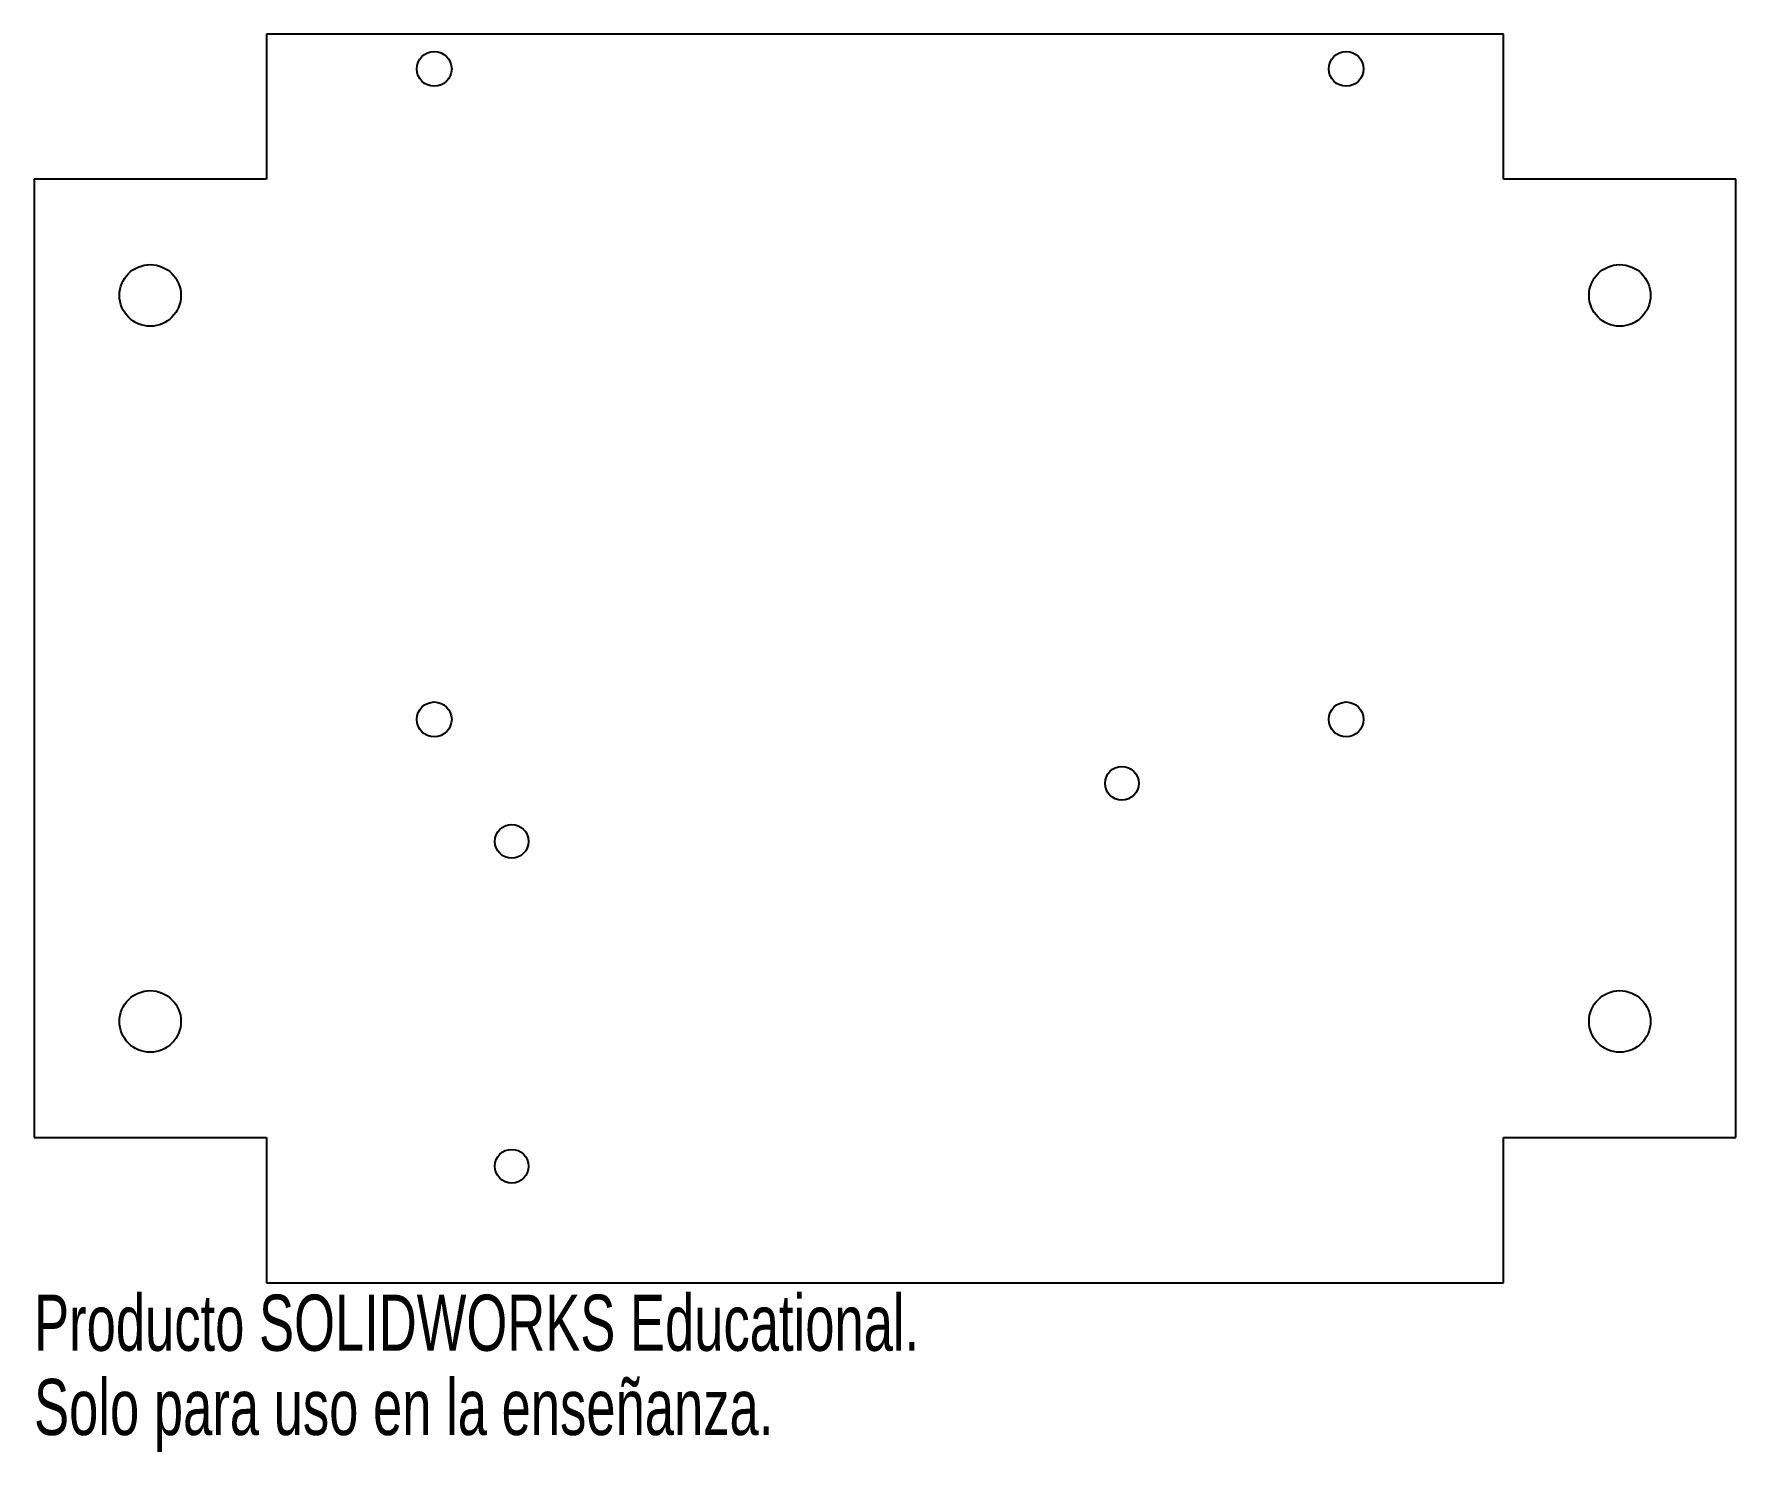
# Model space of a CAD drawing. Header units: millimetres. Extents: x -73 to 73, y -65 to 58.
import ezdxf

# ---------------------------------------------------------------- set-up
doc = ezdxf.new("R2010")
doc.units = ezdxf.units.MM
doc.styles.add('SLDTEXTSTYLE0', font='TXT', dxfattribs={"width": 0.7})

msp = doc.modelspace()

# ---------------------------------------------------------------- linework, layer by layer
at = {"color": 7, "linetype": 'Continuous', "lineweight": 25}
for p, q in [((-53.25, 57.5), (-53.25, 45)), ((53.25, 57.5), (-53.25, 57.5)), ((53.25, 45), (53.25, 57.5)), ((-73.25, 45), (-73.25, -37.5)), ((-53.25, 45), (-73.25, 45)), ((73.25, 45), (53.25, 45)), ((73.25, -37.5), (73.25, 45)), ((-73.25, -37.5), (-53.25, -37.5)), ((-53.25, -37.5), (-53.25, -50)), ((53.25, -37.5), (73.25, -37.5)), ((53.25, -50), (53.25, -37.5)), ((-53.25, -50), (53.25, -50))]:
    msp.add_line(p, q, dxfattribs=at)
for centre, radius in [((-38.8, 54.5), 1.5), ((39.7, 54.5), 1.5), ((-63.25, 35), 2.65), ((63.25, 35), 2.65), ((-38.8, -1.5), 1.5), ((39.7, -1.5), 1.5), ((20.39, -7), 1.45), ((-32.13, -12), 1.45), ((-63.25, -27.5), 2.65), ((63.25, -27.5), 2.65), ((-32.13, -39.96), 1.45)]:
    msp.add_circle(centre, radius, dxfattribs=at)

# ---------------------------------------------------------------- texts
at = {"color": 7, "linetype": 'Continuous', "char_height": 4.8336, "attachment_point": 1, "style": 'SLDTEXTSTYLE0'}
for s, insert in [('Producto SOLIDWORKS Educational.', (-73.25, -51.02)), ('Solo para uso en la enseñanza.', (-73.25, -58.27))]:
    msp.add_mtext(s, dxfattribs=dict(at, insert=insert))

doc.saveas('drawing.dxf')
